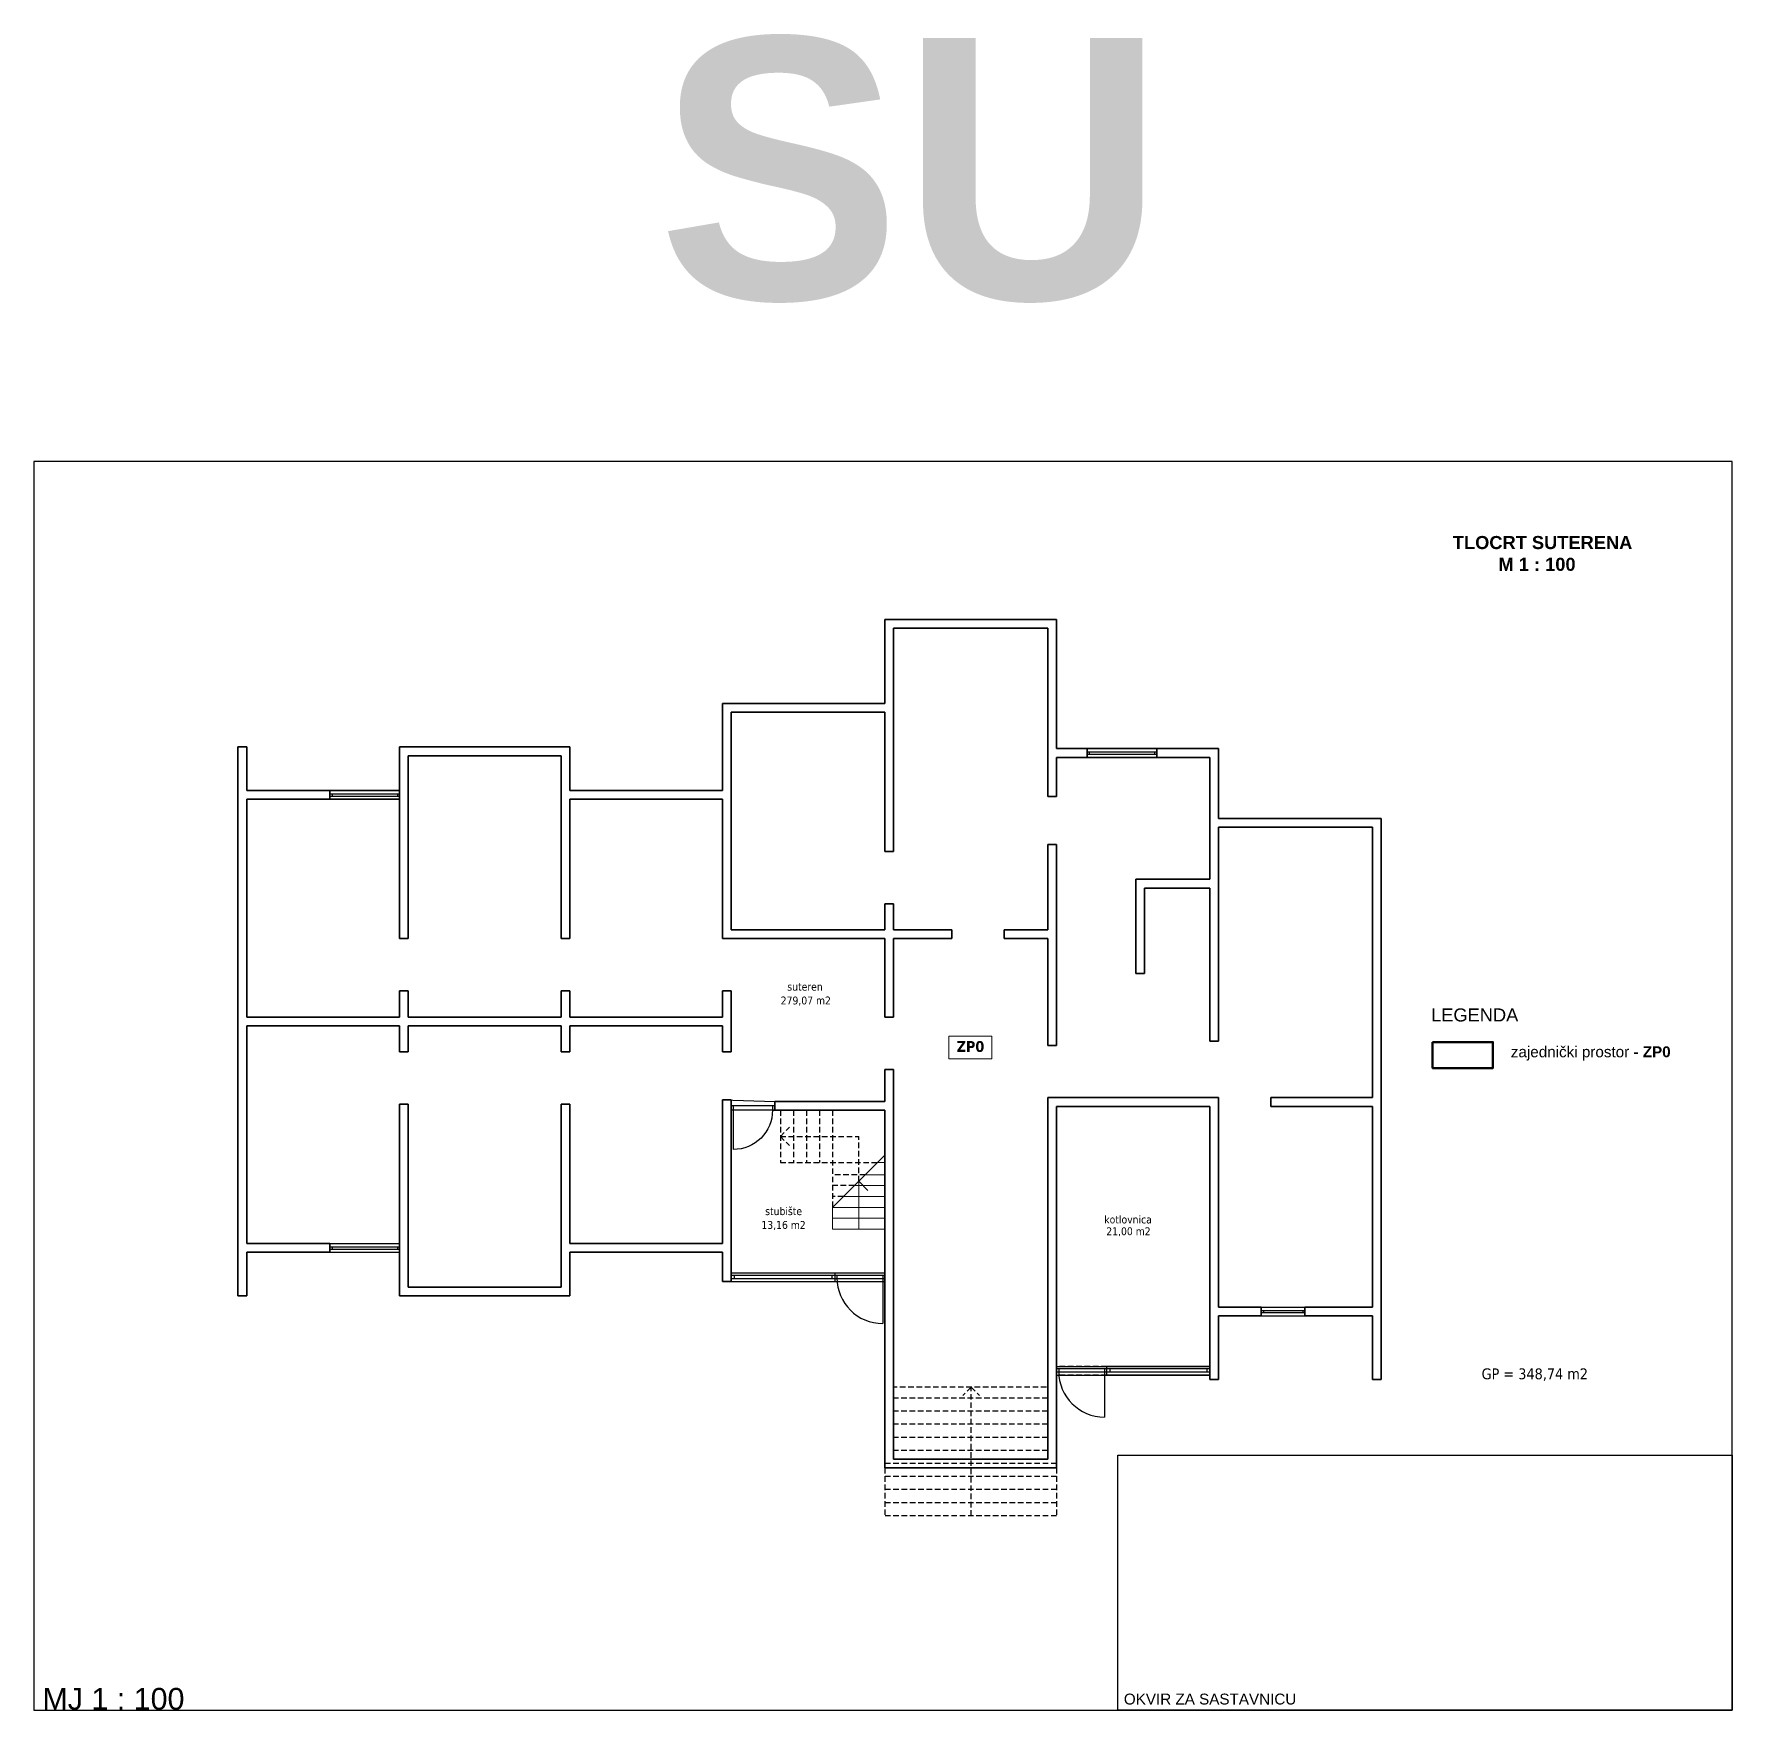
# Model space of a CAD drawing. Header units: centimetres. Extents: x 642232439 to 646206409, y 502891828 to 503284195.
# Drawn here: x 646175511 to 646179409, y 503268121 to 503271969 of the extents above; entities that cross this region are included whole.
import ezdxf

# ---------------------------------------------------------------- set-up
doc = ezdxf.new("R2010")
doc.units = ezdxf.units.CM
doc.linetypes.add('HIDDENX2', pattern=[19.05, 12.7, -6.35])
doc.layers.add('_POLILINE_ET', color=4, linetype='Continuous', plot=False)
doc.layers.add('SAST_Linija sastavnice', color=3, linetype='Continuous', plot=False)
for name, color, linetype, lineweight in [('_POVRŠINA', 255, 'Continuous', 5), ('SASTAVNICA', 7, 'Continuous', 0), ('TP_01 - 0.35', 1, 'Continuous', 35), ('TP_07 - 0.20', 7, 'Continuous', 20)]:
    doc.layers.add(name, color=color, linetype=linetype, lineweight=lineweight)
for name, color, linetype in [('TP_Hidden', 8, 'HIDDENX2'), ('TP_Kotiranje', 3, 'Continuous'), ('TP_Otvori', 8, 'Continuous'), ('TP_Otvori.block', 8, 'Continuous')]:
    doc.layers.add(name, color=color, linetype=linetype)
doc.styles.add('Kota', font='arialbd.ttf')
doc.styles.get("Standard").update_dxf_attribs({"font": 'arial.ttf'})
doc.styles.add('tahoma10', font='tahoma.ttf', dxfattribs={"height": 2})

# ---------------------------------------------------------------- blocks, each defined once
blk = doc.blocks.new('*U525')
at = {"layer": 'TP_Otvori'}
for p, q in [((5, 0), (5, 90)), ((5, 0), (0, 0)), ((95, 0), (5, 0)), ((5, -10), (5, 0)), ((95, -10), (95, 0)), ((95, 0), (100, 0)), ((100, -10), (0, -10))]:
    blk.add_line(p, q, dxfattribs=at)
blk.add_arc((5, 0), 90, 0, 90, dxfattribs=at)
blk = doc.blocks.new('*U108')
at = {"layer": 'TP_01 - 0.35'}
for p, q in [((0, 0), (0, -30)), ((150, 0), (150, -30))]:
    blk.add_line(p, q, dxfattribs=at)
at = {"layer": 'TP_Otvori'}
for p, q in [((0, 0), (150, 0)), ((0, -11.3), (150, -11.3)), ((0, -18.8), (150, -18.8)), ((0, -30), (150, -30)), ((7.5, -11.3), (7.5, -18.8)), ((142.5, -11.3), (142.5, -18.8))]:
    blk.add_line(p, q, dxfattribs=at)
blk = doc.blocks.new('*U109')
at = {"layer": 'TP_01 - 0.35'}
for p, q in [((0, 0), (0, -30)), ((240, 0), (240, -30))]:
    blk.add_line(p, q, dxfattribs=at)
at = {"layer": 'TP_Otvori'}
for p, q in [((0, 0), (240, 0)), ((0, -11.3), (240, -11.3)), ((0, -18.8), (240, -18.8)), ((0, -30), (240, -30)), ((7.5, -11.3), (7.5, -18.8)), ((232.5, -11.3), (232.5, -18.8))]:
    blk.add_line(p, q, dxfattribs=at)

msp = doc.modelspace()

# ---------------------------------------------------------------- linework, layer by layer
at = {"layer": '_POLILINE_ET'}
for points in [[(646175999.29, 503270211.82), (646175999.29, 503269711.82), (646176350.29, 503269711.82), (646176350.29, 503269771.82), (646176370.29, 503269771.82), (646176370.29, 503269711.82), (646176721.29, 503269711.82), (646176721.29, 503269771.82), (646176741.29, 503269771.82), (646176741.29, 503269711.82), (646177091.29, 503269711.82), (646177091.29, 503269771.82), (646177111.29, 503269771.82), (646177111.29, 503269631.82), (646177091.29, 503269631.82), (646177091.29, 503269691.82), (646176741.29, 503269691.82), (646176741.29, 503269631.82), (646176721.29, 503269631.82), (646176721.29, 503269691.82), (646176370.29, 503269691.82), (646176370.29, 503269631.82), (646176350.29, 503269631.82), (646176350.29, 503269691.82), (646175999.29, 503269691.82), (646175999.29, 503269191.82), (646176350.29, 503269191.82), (646176350.29, 503269511.82), (646176370.29, 503269511.82), (646176370.29, 503269091.82), (646176721.29, 503269091.82), (646176721.29, 503269511.82), (646176741.29, 503269511.82), (646176741.29, 503269191.82), (646177091.29, 503269191.82), (646177091.29, 503269521.82), (646177211.29, 503269517.82), (646177464.29, 503269517.82), (646177464.29, 503269591.82), (646177484.29, 503269591.82), (646177484.29, 503268696.82), (646177838.29, 503268696.82), (646177838.29, 503269526.82), (646178230.29, 503269526.82), (646178230.29, 503269046.02), (646178583.29, 503269046.02), (646178583.29, 503269506.82), (646178350.29, 503269506.82), (646178350.29, 503269526.82), (646178583.29, 503269526.82), (646178583.29, 503270148.02), (646178230.29, 503270148.02), (646178230.29, 503269656.82), (646178210.29, 503269656.82), (646178210.29, 503270008.02), (646178060.29, 503270008.02), (646178060.29, 503269811.82), (646178040.29, 503269811.82), (646178040.29, 503270028.02), (646178210.29, 503270028.02), (646178210.29, 503270308.02), (646178088.29, 503270308.02), (646177858.29, 503270308.02), (646177858.29, 503270218.02), (646177838.29, 503270218.02), (646177838.29, 503270604.82), (646177484.29, 503270604.82), (646177484.29, 503270091.82), (646177464.29, 503270091.82), (646177464.29, 503270411.82), (646177111.29, 503270411.82), (646177111.29, 503269911.82), (646177464.29, 503269911.82), (646177464.29, 503269971.82), (646177484.29, 503269971.82), (646177484.29, 503269911.82), (646177618.29, 503269911.82), (646177618.29, 503269891.82), (646177484.29, 503269891.82), (646177484.29, 503269711.82), (646177464.29, 503269711.82), (646177464.29, 503269891.82), (646177091.29, 503269891.82), (646177091.29, 503270211.82), (646176741.29, 503270211.82), (646176741.29, 503269891.82), (646176721.29, 503269891.82), (646176721.29, 503270311.82), (646176370.29, 503270311.82), (646176370.29, 503269891.82), (646176350.29, 503269891.82), (646176350.29, 503270211.82), (646175999.29, 503270211.82)], [(646177838.29, 503270108.02), (646177838.29, 503269911.82), (646177738.29, 503269911.82), (646177738.29, 503269891.82), (646177838.29, 503269891.82), (646177838.29, 503269646.82), (646177858.29, 503269646.82), (646177858.29, 503270108.02), (646177838.29, 503270108.02)], [(646177111.29, 503269497.82), (646177111.29, 503269124.82), (646177464.29, 503269124.82), (646177464.29, 503269497.82), (646177111.29, 503269497.82)], [(646177858.29, 503269506.82), (646177858.29, 503268910.02), (646178210.29, 503268910.02), (646178210.29, 503269506.82), (646177858.29, 503269506.82)]]:
    msp.add_lwpolyline(points, dxfattribs=at)
at = {"layer": '_POVRŠINA'}
msp.add_lwpolyline([(646177610.96, 503269667.86), (646177710.1, 503269667.86), (646177710.1, 503269616.21), (646177610.96, 503269616.21)], close=True, dxfattribs=at)
at = {"layer": 'SAST_Linija sastavnice'}
for points in [[(646179408.92, 503270987.07), (646175510.92, 503270987.07), (646175510.92, 503268121.07), (646179408.92, 503268121.07)], [(646177998.92, 503268706.07), (646179408.92, 503268706.07), (646179408.92, 503268121.07), (646177998.92, 503268121.07)]]:
    msp.add_lwpolyline(points, close=True, dxfattribs=at)
at = {"layer": 'TP_01 - 0.35'}
for p, q in [((646177464.29, 503270624.82), (646177464.29, 503270431.82)), ((646177464.29, 503270624.82), (646177858.29, 503270624.82)), ((646177858.29, 503270624.82), (646177858.29, 503270328.02)), ((646177484.29, 503270604.82), (646177484.29, 503270091.82)), ((646177484.29, 503270604.82), (646177838.29, 503270604.82)), ((646177838.29, 503270604.82), (646177838.29, 503270218.02)), ((646177464.29, 503270431.82), (646177091.29, 503270431.82)), ((646177091.29, 503270231.82), (646177091.29, 503270431.82)), ((646177464.29, 503270411.82), (646177111.29, 503270411.82)), ((646177111.29, 503269911.82), (646177111.29, 503270411.82)), ((646177464.29, 503270411.82), (646177464.29, 503270091.82)), ((646175979.29, 503270331.82), (646175979.29, 503269071.82)), ((646175979.29, 503270331.82), (646175999.29, 503270331.82)), ((646175999.29, 503270331.82), (646175999.29, 503270231.82)), ((646176350.29, 503270331.82), (646176741.29, 503270331.82)), ((646176350.29, 503270231.82), (646176350.29, 503270331.82)), ((646176741.29, 503270231.82), (646176741.29, 503270331.82)), ((646177858.29, 503270328.02), (646177928.29, 503270328.02)), ((646177928.29, 503270308.02), (646177928.29, 503270328.02)), ((646178088.29, 503270328.02), (646178230.29, 503270328.02)), ((646178088.29, 503270308.02), (646178088.29, 503270328.02)), ((646178230.29, 503270328.02), (646178230.29, 503270168.02)), ((646176370.29, 503270311.82), (646176721.29, 503270311.82)), ((646176370.29, 503269891.82), (646176370.29, 503270311.82)), ((646176721.29, 503269891.82), (646176721.29, 503270311.82)), ((646177858.29, 503270308.02), (646177858.29, 503270218.02)), ((646177858.29, 503270308.02), (646177928.29, 503270308.02)), ((646178088.29, 503270308.02), (646178210.29, 503270308.02)), ((646178210.29, 503270308.02), (646178210.29, 503270028.02)), ((646175999.29, 503270231.82), (646176190.29, 503270231.82)), ((646175999.29, 503270211.82), (646175999.29, 503269711.82)), ((646175999.29, 503270211.82), (646176190.29, 503270211.82)), ((646176190.29, 503270231.82), (646176190.29, 503270211.82)), ((646176350.29, 503270231.82), (646176350.29, 503270211.82)), ((646176350.29, 503269891.82), (646176350.29, 503270211.82)), ((646177091.29, 503270231.82), (646176741.29, 503270231.82)), ((646176741.29, 503269891.82), (646176741.29, 503270211.82)), ((646177091.29, 503270211.82), (646176741.29, 503270211.82)), ((646177091.29, 503269891.82), (646177091.29, 503270211.82)), ((646177858.29, 503270218.02), (646177838.29, 503270218.02)), ((646178230.29, 503270168.02), (646178603.29, 503270168.02)), ((646178603.29, 503270168.02), (646178603.29, 503269026.02)), ((646178230.29, 503270148.02), (646178230.29, 503269656.82)), ((646178230.29, 503270148.02), (646178583.29, 503270148.02)), ((646178583.29, 503270148.02), (646178583.29, 503269526.82)), ((646177484.29, 503270091.82), (646177464.29, 503270091.82)), ((646177838.29, 503270108.02), (646177838.29, 503269911.82)), ((646177858.29, 503270108.02), (646177838.29, 503270108.02)), ((646177858.29, 503270108.02), (646177858.29, 503269646.82)), ((646178040.29, 503270028.02), (646178040.29, 503269811.82)), ((646178040.29, 503270028.02), (646178210.29, 503270028.02)), ((646178060.29, 503270008.02), (646178060.29, 503269811.82)), ((646178060.29, 503270008.02), (646178210.29, 503270008.02)), ((646178210.29, 503270008.02), (646178210.29, 503269656.82)), ((646177464.29, 503269971.82), (646177464.29, 503269911.82)), ((646177484.29, 503269971.82), (646177464.29, 503269971.82)), ((646177484.29, 503269971.82), (646177484.29, 503269911.82)), ((646176370.29, 503269891.82), (646176350.29, 503269891.82)), ((646176741.29, 503269891.82), (646176721.29, 503269891.82)), ((646177464.29, 503269891.82), (646177091.29, 503269891.82)), ((646177464.29, 503269911.82), (646177111.29, 503269911.82)), ((646177464.29, 503269891.82), (646177464.29, 503269711.82)), ((646177484.29, 503269911.82), (646177618.29, 503269911.82)), ((646177484.29, 503269891.82), (646177484.29, 503269711.82)), ((646177484.29, 503269891.82), (646177618.29, 503269891.82)), ((646177618.29, 503269911.82), (646177618.29, 503269891.82)), ((646177738.29, 503269911.82), (646177838.29, 503269911.82)), ((646177738.29, 503269911.82), (646177738.29, 503269891.82)), ((646177738.29, 503269891.82), (646177838.29, 503269891.82)), ((646177838.29, 503269891.82), (646177838.29, 503269646.82)), ((646178060.29, 503269811.82), (646178040.29, 503269811.82)), ((646176350.29, 503269711.82), (646176350.29, 503269771.82)), ((646176370.29, 503269771.82), (646176350.29, 503269771.82)), ((646176370.29, 503269711.82), (646176370.29, 503269771.82)), ((646176721.29, 503269711.82), (646176721.29, 503269771.82)), ((646176741.29, 503269771.82), (646176721.29, 503269771.82)), ((646176741.29, 503269711.82), (646176741.29, 503269771.82)), ((646177091.29, 503269771.82), (646177091.29, 503269711.82)), ((646177111.29, 503269771.82), (646177091.29, 503269771.82)), ((646177111.29, 503269771.82), (646177111.29, 503269631.82)), ((646175999.29, 503269711.82), (646176350.29, 503269711.82)), ((646175999.29, 503269691.82), (646175999.29, 503269191.82)), ((646175999.29, 503269691.82), (646176350.29, 503269691.82)), ((646176350.29, 503269691.82), (646176350.29, 503269631.82)), ((646176370.29, 503269711.82), (646176721.29, 503269711.82)), ((646176370.29, 503269691.82), (646176370.29, 503269631.82)), ((646176370.29, 503269691.82), (646176721.29, 503269691.82)), ((646176721.29, 503269691.82), (646176721.29, 503269631.82)), ((646176741.29, 503269711.82), (646177091.29, 503269711.82)), ((646176741.29, 503269691.82), (646177091.29, 503269691.82)), ((646176741.29, 503269691.82), (646176741.29, 503269631.82)), ((646177091.29, 503269691.82), (646177091.29, 503269631.82)), ((646177484.29, 503269711.82), (646177464.29, 503269711.82)), ((646178210.29, 503269656.82), (646178230.29, 503269656.82)), ((646176370.29, 503269631.82), (646176350.29, 503269631.82)), ((646176741.29, 503269631.82), (646176721.29, 503269631.82)), ((646177111.29, 503269631.82), (646177091.29, 503269631.82)), ((646177858.29, 503269646.82), (646177838.29, 503269646.82)), ((646177464.29, 503269591.82), (646177464.29, 503269517.82)), ((646177484.29, 503269591.82), (646177464.29, 503269591.82)), ((646177484.29, 503269591.82), (646177484.29, 503268696.82)), ((646176350.29, 503269511.82), (646176350.29, 503269191.82)), ((646176370.29, 503269511.82), (646176350.29, 503269511.82)), ((646176370.29, 503269511.82), (646176370.29, 503269091.82)), ((646176721.29, 503269511.82), (646176721.29, 503269091.82)), ((646176741.29, 503269511.82), (646176721.29, 503269511.82)), ((646176741.29, 503269511.82), (646176741.29, 503269191.82)), ((646177091.29, 503269521.82), (646177091.29, 503269191.82)), ((646177111.29, 503269521.82), (646177091.29, 503269521.82)), ((646177111.29, 503269521.82), (646177111.29, 503269104.82)), ((646177211.29, 503269517.82), (646177211.29, 503269497.82)), ((646177464.29, 503269517.82), (646177211.29, 503269517.82)), ((646177464.29, 503269497.82), (646177211.29, 503269497.82)), ((646177464.29, 503269497.82), (646177464.29, 503269124.82)), ((646177838.29, 503269526.82), (646177838.29, 503268696.82)), ((646178210.29, 503269526.82), (646177838.29, 503269526.82)), ((646177858.29, 503269506.82), (646177858.29, 503268900.02)), ((646178210.29, 503269506.82), (646177858.29, 503269506.82)), ((646178210.29, 503269526.82), (646178230.29, 503269526.82)), ((646178210.29, 503269506.82), (646178210.29, 503268880.02)), ((646178230.29, 503269526.82), (646178230.29, 503269046.02)), ((646178350.29, 503269526.82), (646178350.29, 503269506.82)), ((646178583.29, 503269526.82), (646178350.29, 503269526.82)), ((646178583.29, 503269506.82), (646178350.29, 503269506.82)), ((646178583.29, 503269506.82), (646178583.29, 503269046.02)), ((646175999.29, 503269191.82), (646176190.29, 503269191.82)), ((646176190.29, 503269171.82), (646176190.29, 503269191.82)), ((646176350.29, 503269171.82), (646176350.29, 503269191.82)), ((646177091.29, 503269191.82), (646176741.29, 503269191.82)), ((646175999.29, 503269171.82), (646175999.29, 503269071.82)), ((646175999.29, 503269171.82), (646176190.29, 503269171.82)), ((646176350.29, 503269171.82), (646176350.29, 503269071.82)), ((646176741.29, 503269171.82), (646176741.29, 503269071.82)), ((646177091.29, 503269171.82), (646176741.29, 503269171.82)), ((646177091.29, 503269171.82), (646177091.29, 503269104.82)), ((646177111.29, 503269104.82), (646177091.29, 503269104.82)), ((646177464.29, 503269124.82), (646177464.29, 503268676.82)), ((646175979.29, 503269071.82), (646175999.29, 503269071.82)), ((646176350.29, 503269071.82), (646176741.29, 503269071.82)), ((646176370.29, 503269091.82), (646176721.29, 503269091.82)), ((646178230.29, 503269046.02), (646178328.29, 503269046.02)), ((646178230.29, 503269026.02), (646178230.29, 503268880.02)), ((646178230.29, 503269026.02), (646178328.29, 503269026.02)), ((646178328.29, 503269046.02), (646178328.29, 503269026.02)), ((646178428.29, 503269046.02), (646178583.29, 503269046.02)), ((646178428.29, 503269046.02), (646178428.29, 503269026.02)), ((646178428.29, 503269026.02), (646178583.29, 503269026.02)), ((646178583.29, 503269026.02), (646178583.29, 503268880.02)), ((646178603.29, 503269026.02), (646178603.29, 503268880.02)), ((646177858.29, 503268900.02), (646177858.29, 503268880.02)), ((646177858.29, 503268880.02), (646177858.29, 503268676.82)), ((646178230.29, 503268880.02), (646178210.29, 503268880.02)), ((646178603.29, 503268880.02), (646178583.29, 503268880.02)), ((646177464.29, 503268676.82), (646177858.29, 503268676.82)), ((646177484.29, 503268696.82), (646177838.29, 503268696.82))]:
    msp.add_line(p, q, dxfattribs=at)
at = {"layer": 'TP_07 - 0.20'}
for p, q in [((646177344.29, 503269274.82), (646177464.29, 503269394.82)), ((646177464.29, 503269377.82), (646177447.29, 503269377.82)), ((646177419.29, 503269349.82), (646177464.29, 503269349.82)), ((646177369.29, 503269299.82), (646177464.29, 503269299.82)), ((646177394.29, 503269324.82), (646177464.29, 503269324.82)), ((646177404.29, 503269334.82), (646177404.29, 503269224.82)), ((646177404.29, 503269334.82), (646177425.29, 503269313.83)), ((646177344.29, 503269274.82), (646177464.29, 503269274.82)), ((646177344.29, 503269274.82), (646177344.29, 503269224.82)), ((646177344.29, 503269249.82), (646177464.29, 503269249.82)), ((646177344.29, 503269224.82), (646177464.29, 503269224.82))]:
    msp.add_line(p, q, dxfattribs=at)
at = {"layer": 'TP_07 - 0.20', "lineweight": 50}
msp.add_lwpolyline([(646178721.35, 503269654.45), (646178860.1, 503269654.45), (646178860.1, 503269594.79), (646178721.35, 503269594.79)], close=True, dxfattribs=at)
at = {"layer": 'TP_Hidden'}
for p, q in [((646177224.29, 503269497.82), (646177224.29, 503269377.82)), ((646177254.29, 503269497.82), (646177254.29, 503269377.82)), ((646177284.29, 503269497.82), (646177284.29, 503269377.82)), ((646177314.29, 503269497.82), (646177314.29, 503269377.82)), ((646177344.29, 503269497.82), (646177344.29, 503269274.82)), ((646177224.29, 503269437.82), (646177245.29, 503269458.82)), ((646177224.29, 503269437.82), (646177404.29, 503269437.82)), ((646177224.29, 503269437.82), (646177245.29, 503269416.83)), ((646177404.29, 503269334.82), (646177404.29, 503269437.82)), ((646177224.29, 503269377.82), (646177447.29, 503269377.82)), ((646177419.29, 503269349.82), (646177344.29, 503269349.82)), ((646177394.29, 503269324.82), (646177344.29, 503269324.82)), ((646177369.29, 503269299.82), (646177344.29, 503269299.82)), ((646177349.29, 503269124.82), (646177464.29, 503269124.82)), ((646177349.29, 503269104.82), (646177464.29, 503269104.82)), ((646177973.29, 503268910.02), (646177858.29, 503268910.02)), ((646177973.29, 503268890.02), (646177858.29, 503268890.02)), ((646177835.29, 503268862.02), (646177484.29, 503268862.02)), ((646177838.29, 503268837.02), (646177484.29, 503268837.02)), ((646177662.29, 503268862.02), (646177643.34, 503268843.07)), ((646177662.29, 503268567.02), (646177662.29, 503268862.02)), ((646177662.29, 503268862.02), (646177681.25, 503268843.07)), ((646177838.29, 503268807.02), (646177484.29, 503268807.02)), ((646177838.29, 503268777.02), (646177484.29, 503268777.02)), ((646177838.29, 503268747.02), (646177484.29, 503268747.02)), ((646177838.29, 503268717.02), (646177484.29, 503268717.02)), ((646177858.29, 503268687.02), (646177464.29, 503268687.02)), ((646177464.29, 503268676.82), (646177464.29, 503268567.02)), ((646177858.29, 503268676.82), (646177858.29, 503268567.02)), ((646177858.29, 503268657.02), (646177464.29, 503268657.02)), ((646177858.29, 503268627.02), (646177464.29, 503268627.02)), ((646177858.29, 503268597.02), (646177464.29, 503268597.02)), ((646177858.29, 503268567.02), (646177464.29, 503268567.02))]:
    msp.add_line(p, q, dxfattribs=at)
at = {"layer": 'TP_Otvori'}
for p, q in [((646177111.29, 503269124.82), (646177349.29, 503269124.82)), ((646177111.29, 503269119.32), (646177349.29, 503269119.32)), ((646177111.29, 503269111.32), (646177349.29, 503269111.32)), ((646177111.29, 503269104.82), (646177349.29, 503269104.82)), ((646177118.29, 503269119.32), (646177118.29, 503269111.32)), ((646177342.29, 503269119.32), (646177342.29, 503269111.32)), ((646177349.29, 503269124.82), (646177349.29, 503269104.82)), ((646177349.29, 503269119.32), (646177464.29, 503269119.32)), ((646177349.29, 503269111.32), (646177464.29, 503269111.32)), ((646177354.29, 503269119.32), (646177354.29, 503269111.32)), ((646177459.29, 503269119.32), (646177459.29, 503269111.32)), ((646177459.29, 503269113.32), (646177459.29, 503269008.32)), ((646177973.29, 503268910.02), (646177973.29, 503268890.02)), ((646178210.29, 503268910.02), (646177973.29, 503268910.02)), ((646177973.29, 503268904.52), (646177858.29, 503268904.52)), ((646177973.29, 503268896.52), (646177858.29, 503268896.52)), ((646177863.29, 503268904.52), (646177863.29, 503268896.52)), ((646177968.29, 503268904.52), (646177968.29, 503268896.52)), ((646177968.29, 503268898.52), (646177968.29, 503268793.52)), ((646178210.29, 503268904.52), (646177973.29, 503268904.52)), ((646178210.29, 503268896.52), (646177973.29, 503268896.52)), ((646178210.29, 503268890.02), (646177973.29, 503268890.02)), ((646177980.29, 503268904.52), (646177980.29, 503268896.52)), ((646178203.29, 503268904.52), (646178203.29, 503268896.52))]:
    msp.add_line(p, q, dxfattribs=at)
for centre in [(646177459.29, 503269113.32), (646177968.29, 503268898.52)]:
    msp.add_arc(centre, 105, 180, 270, dxfattribs=at)

# ---------------------------------------------------------------- block references
at = {"layer": 'TP_Otvori.block', "xscale": 0.6666666548797557, "yscale": 0.6666666548797557, "zscale": 0.6666666548797557}
for name, p in [('*U109', (646177928.29, 503270328.02)), ('*U109', (646176190.29, 503270231.82)), ('*U109', (646176190.29, 503269191.82)), ('*U108', (646178328.29, 503269046.02))]:
    msp.add_blockref(name, p, dxfattribs=at)
at = {"layer": 'TP_Otvori.block', "xscale": -1, "rotation": 180}
msp.add_blockref('*U525', (646177111.29, 503269497.82), dxfattribs=at)

# ---------------------------------------------------------------- texts
at = {"char_height": 30, "attachment_point": 1, "style": 'tahoma10'}
for s, insert in [('{\\fArial|b0|i0|c238|p34;LEGENDA\\fArial|b0|i0|c0|p34; \\fArial|b1|i0|c0|p34;     }', (646178718.04, 503269731.72)), ('{\\fArial|b0|i0|c238|p34;\\H0.83333x;zajednički prostor \\fArial|b1|i0|c238|p34;- ZP0\\fArial|b1|i0|c0|p34;\\H1.2x;    }', (646178901.15, 503269644.57))]:
    msp.add_mtext_dynamic_manual_height_columns(s, width=728.1474, gutter_width=10, heights=[0], dxfattribs=dict(at, insert=insert))
at = {"layer": 'SAST_Linija sastavnice', "attachment_point": 7, "rotation": 360}
for s, insert, char_height in [(' MJ 1 : 100', (646175510.92, 503268121.07), 50), ('OKVIR ZA SASTAVNICU', (646178012.84, 503268133.41), 25)]:
    msp.add_mtext(s, dxfattribs=dict(at, insert=insert, char_height=char_height))
at = {"layer": 'SASTAVNICA', "insert": (646178767.96, 503270816.17), "char_height": 30, "attachment_point": 1, "style": 'Kota'}
msp.add_mtext_dynamic_manual_height_columns('TLOCRT SUTERENA\\P         M 1 : 100', width=505.661, gutter_width=125, heights=[0], dxfattribs=at)
at = {"layer": 'TP_Kotiranje', "insert": (646176942.41, 503271959.69), "char_height": 600, "attachment_point": 1, "style": 'Kota'}
msp.add_mtext_dynamic_manual_height_columns('SU', width=868.7781, gutter_width=125, heights=[972.62], dxfattribs=at)

# ---------------------------------------------------------------- next in the draw order: texts
at = {"layer": '_POVRŠINA', "attachment_point": 1, "style": 'tahoma10', "bg_fill": 3, "box_fill_scale": 1.1, "bg_fill_color": 256, "bg_fill_transparency": 0}
for s, width, heights, insert, char_height in [('279,07 m2', 122.1995, [2.54], (646177225.1, 503269758.92), 18), ('\\pt90;{\\fTahoma|b1|i0|c238|p34;\\H1.3889x;ZP0} ', 69.7882, [2.54], (646177628.95, 503269656.81), 18), ('\\pt90;stubište', 93.947, [2.54], (646177189.47, 503269275.26), 18), ('\\pt90;21,00 m2', 106.1225, [2.54], (646177972.53, 503269229.13), 18), ('\\pt125;GP = 348,74 m2', 422.1218, [0.461], (646178834.07, 503268905.37), 25)]:
    msp.add_mtext_dynamic_manual_height_columns(s, width=width, gutter_width=10, heights=heights, dxfattribs=dict(at, insert=insert, char_height=char_height))

# ---------------------------------------------------------------- next in the draw order: texts
at = {"layer": '_POVRŠINA', "char_height": 18, "attachment_point": 1, "style": 'tahoma10', "bg_fill": 3, "box_fill_scale": 1.1, "bg_fill_color": 256, "bg_fill_transparency": 0}
for s, width, insert in [('\\pt90;suteren', 88.5468, (646177240.31, 503269790.53)), ('\\pt18;13,16 m2', 107.3687, (646177180.75, 503269243.65)), ('\\pt90;kotlovnica', 113.2609, (646177967.93, 503269256.15))]:
    msp.add_mtext_dynamic_manual_height_columns(s, width=width, gutter_width=10, heights=[2.54], dxfattribs=dict(at, insert=insert))

# ---------------------------------------------------------------- next in the draw order: linework, layer by layer
at = {"layer": '_POLILINE_ET'}
msp.add_lwpolyline([(646175979.29, 503270331.82), (646175979.29, 503269071.82), (646175999.29, 503269071.82), (646175999.29, 503269171.82), (646176350.29, 503269171.82), (646176350.29, 503269071.82), (646176741.29, 503269071.82), (646176741.29, 503269171.82), (646177091.29, 503269171.82), (646177091.29, 503269104.82), (646177464.29, 503269104.82), (646177464.29, 503268676.82), (646177858.29, 503268676.82), (646177858.29, 503268890.02), (646178210.29, 503268890.02), (646178210.29, 503268880.02), (646178230.29, 503268880.02), (646178230.29, 503269026.02), (646178583.29, 503269026.02), (646178583.29, 503268880.02), (646178603.29, 503268880.02), (646178603.29, 503270168.02), (646178230.29, 503270168.02), (646178230.29, 503270328.02), (646177858.29, 503270328.02), (646177858.29, 503270624.82), (646177464.29, 503270624.82), (646177464.29, 503270431.82), (646177091.29, 503270431.82), (646177091.29, 503270231.82), (646176741.29, 503270231.82), (646176741.29, 503270331.82), (646176350.29, 503270331.82), (646176350.29, 503270231.82), (646175999.29, 503270231.82), (646175999.29, 503270331.82), (646175979.29, 503270331.82)], dxfattribs=at)

doc.saveas('drawing.dxf')
